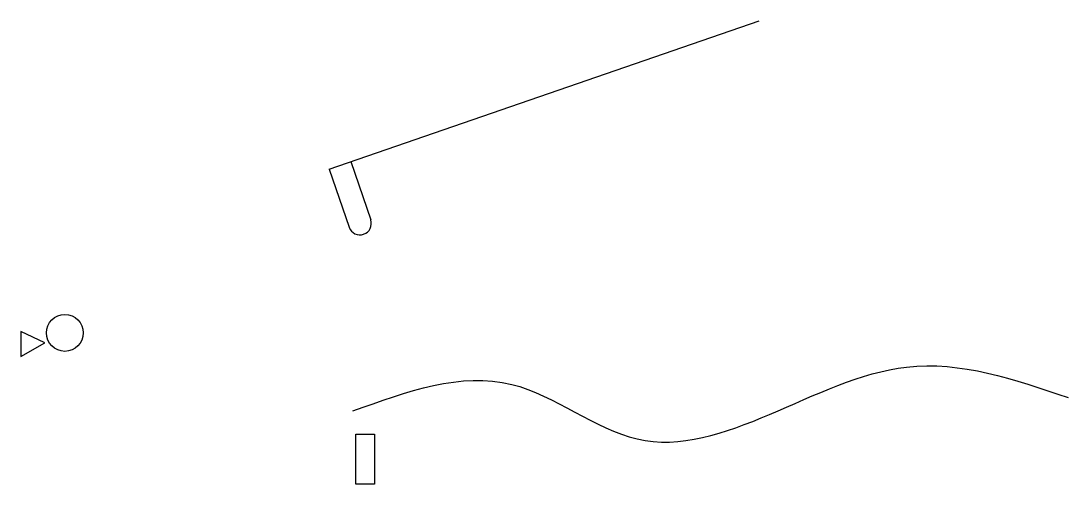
# Model space of a CAD drawing. Header units: millimetres. Extents: x 107 to 383, y 139 to 262.
import ezdxf

# ---------------------------------------------------------------- set-up
doc = ezdxf.new("R2010")
doc.units = ezdxf.units.MM

msp = doc.modelspace()

# ---------------------------------------------------------------- linework, layer by layer
at = {"color": 1, "lineweight": 30}
msp.add_line((188.26, 222.57), (301.73, 261.63), dxfattribs=at)
at = {"color": 6, "lineweight": 30}
for p, q in [((193.94, 224.52), (199.22, 209.17)), ((188.26, 222.57), (193.55, 207.21))]:
    msp.add_line(p, q, dxfattribs=at)
at = {"lineweight": 30}
for p, q in [((113.28, 176.75), (106.97, 179.73)), ((106.97, 179.73), (106.97, 173.08)), ((106.97, 173.08), (113.28, 176.75))]:
    msp.add_line(p, q, dxfattribs=at)
msp.add_lwpolyline([(195.32, 152.6), (200.22, 152.6), (200.22, 139.47), (195.32, 139.47)], close=True, dxfattribs=at)
msp.add_circle((118.55, 179.33), 4.86, dxfattribs=at)
at = {"color": 6, "lineweight": 30}
msp.add_arc((196.39, 208.19), 3, 199, 19, dxfattribs=at)
at = {"lineweight": 30}
msp.add_spline([(194.53, 158.74), (236.41, 165.77), (269.49, 151.36), (340.58, 170.34), (383.16, 162.26)], degree=3, dxfattribs=at)

doc.saveas('drawing.dxf')
